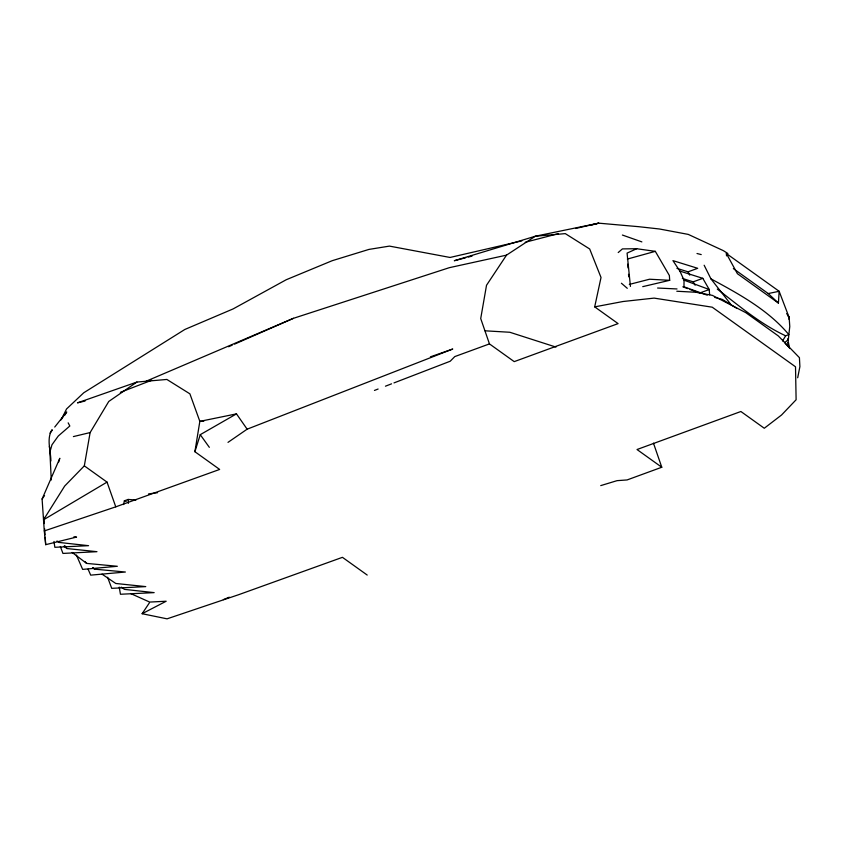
<?xml version="1.0" encoding="UTF-8"?>
<svg xmlns="http://www.w3.org/2000/svg" width="842" height="842" viewBox="0 0 842 842"><rect width="100%" height="100%" fill="white"/><g stroke="black" fill="none" stroke-linecap="round" stroke-linejoin="round"><path stroke-width="1.26" d="M676.936 268.366L688.072 271.829L697.692 268.303L672.937 260.631L679.894 271.082L684.051 280.165L683.967 286.796L707.248 295.174M50.888 461.016C50.857 450.828 46.31 439.261 51.878 429.788M789.059 319.402L789.164 317.539L779.145 291.29L726.351 253.505L726.541 255.873M726.351 253.505L737.392 273.692L778.418 303.067L779.145 291.29L768.23 293.553L733.35 268.587M73.938 536.786L76.548 537.07L45.7 544.679L44.279 530.944L115.764 506.842L219.657 469.436L194.891 451.712L199.838 421.368L189.892 393.835L166.863 379.447L136.909 382.058L77.485 402.844L85.063 401.024M115.764 506.842L107.039 482.119L43.521 519.809L64.687 486.055L84.326 465.858L90.126 432.567L108.765 401.455L136.909 382.058M123.627 504.558L124.353 500.832L128.142 499.443L135.962 500.022M797.69 377.763L799.9 366.575L799.416 357.661L778.303 335.926L745.78 312.645L712.427 295.395L696.102 292.279L676.8 291.237M727.888 253.526L723.331 250.642L688.272 234.402L659.465 228.992L638.678 226.687L598.704 223.162L535.354 236.223L506.516 255.137L486.518 285.27L480.719 318.56L489.455 343.904L514.22 361.628L618.091 323.612L594.694 306.867L601.02 277.492L589.695 248.99L565.298 233.623L535.354 236.223L454.312 260.725L465.71 257.757M44.279 530.944L42.1 499.011L44.531 495.612M58.74 461.942L59.814 458.28L42.1 499.011M194.891 451.712L200.249 434.672L236.486 413.875L247.138 429.178L452.754 349.02L430.409 356.84M61.466 419.221L66.539 408.98L83.747 392.772L184.83 329.475L233.087 308.93L286.196 279.755L332.243 260.683L368.943 249.411L389.467 246.106L450.049 257.463L521.808 240.907M64.834 415.138L66.739 411.959L54.73 427.052M782.544 340.957L785.639 335.8L788.849 334.621L789.775 326.528L789.164 317.539L786.691 313.54M60.582 420.347L64.129 414.969M367.207 575.054L342.441 557.33L238.549 594.736L167.063 618.838L142.13 613.713L149.381 602.861M50.036 433.093L52.383 430.073M618.217 252.547L622.406 248.906L636.689 248.727L655.308 251.348L669.369 275.513L669.695 280.312L642.741 286.648M784.544 342.726L788.333 339.631L788.849 334.621C768.241 309.94 738.908 293.974 710.943 278.86L704.154 265.241M228.003 442.366L247.138 429.178M142.13 613.713L166.179 601.23L149.687 602.072L130.615 593.526M636.689 248.727L627.079 253.105L630.437 286.406M228.614 346.736L232.213 345.157M234.613 344.104L293.469 318.308L449.323 267.682L506.516 255.137M146.045 381.258L293.469 318.308M223.34 599.63L229.277 597.178M120.353 392.34L151.728 380.237M374.448 390.435L378.111 389.025M385.447 386.194L391.551 383.836M393.993 382.899L450.217 361.229L454.785 356.587L489.455 343.904M682.336 278.418L693.187 281.849L702.807 278.334L709.248 289.522L709.606 294.753M699.628 293.048L709.248 289.522L684.051 280.165M653.455 443.145L661.78 467.247L627.101 479.94L617.06 480.656L600.735 485.613M627.343 259.073L655.308 251.348M468.247 257.094L472.046 256.105M525.24 242.264L558.172 233.697M591.105 225.13L598.704 223.162L575.633 228.477M629.321 284.417L649.54 279.228L669.695 280.312M73.391 436.588L90.126 432.567M236.486 413.875L199.838 421.368L203.732 421.337M594.694 306.867L623.038 301.51L654.108 298.11L712.237 307.193L795.511 366.796L796.111 399.761L781.565 414.99L764.283 428.252L740.886 411.506L637.015 449.523L661.78 467.247M148.571 493.907L157.559 492.696M657.591 288.027L677.021 288.953M485.055 330.811L509.82 332.264L555.973 347.083M72.159 552.457L86.631 563.403L117.343 566.277L82.653 569.392L76.401 555.057M94.662 569.15L92.652 567.718L94.662 569.15L125.384 572.023L90.694 575.139L88.084 569.171M63.96 546.247L66.992 548.552L96.967 551.689L62.95 553.426L60.329 546.469M697.008 253.505L701.228 254.589M714.753 297.405L722.341 299.436L737.129 308.519M124.353 500.832L126.247 501.4M679.894 271.082L702.807 278.334M622.396 235.044L641.867 241.896M682.83 286.806L687.63 288.585M690.03 289.48L698.428 292.595M785.639 335.8C760.537 324.149 739.129 305.835 717.31 289.101M102.05 574.16L115.786 583.474L145.761 586.611L111.733 588.347L107.587 577.265M121.227 587.158L124.49 589.379L154.16 592.631L120.438 594.252L119.248 587.116M84.326 465.858L107.039 482.119M56.993 540.985L58.898 542.416L88.568 545.679L54.846 547.3L53.972 541.438M621.407 283.238L627.29 288.311M768.23 293.553L778.418 303.067M785.323 343.536L788.438 346.746M84.916 561.498L86.631 563.403M730.656 304.162L710.943 278.86M64.708 545.574L66.992 548.552M200.249 434.672L209.342 447.344M787.828 315.403L789.164 317.539M693.187 281.849L695.124 285.206M68.16 422.842L69.823 426.01L58.298 435.998L51.972 444.776L49.92 451.986L51.267 480.014M688.072 271.829L689.777 275.166M787.617 342.694L789.007 347.357M787.712 338.768L789.564 348.493M49.362 446.492L50.141 450.512M627.732 264.146L628.037 267.945M628.532 274.281L628.732 276.808M44.584 528.597L45.015 534.786M45.184 537.259L45.7 544.679M43.805 517.209L44.237 523.577M128.142 499.443L128.373 503.327"/></g></svg>
